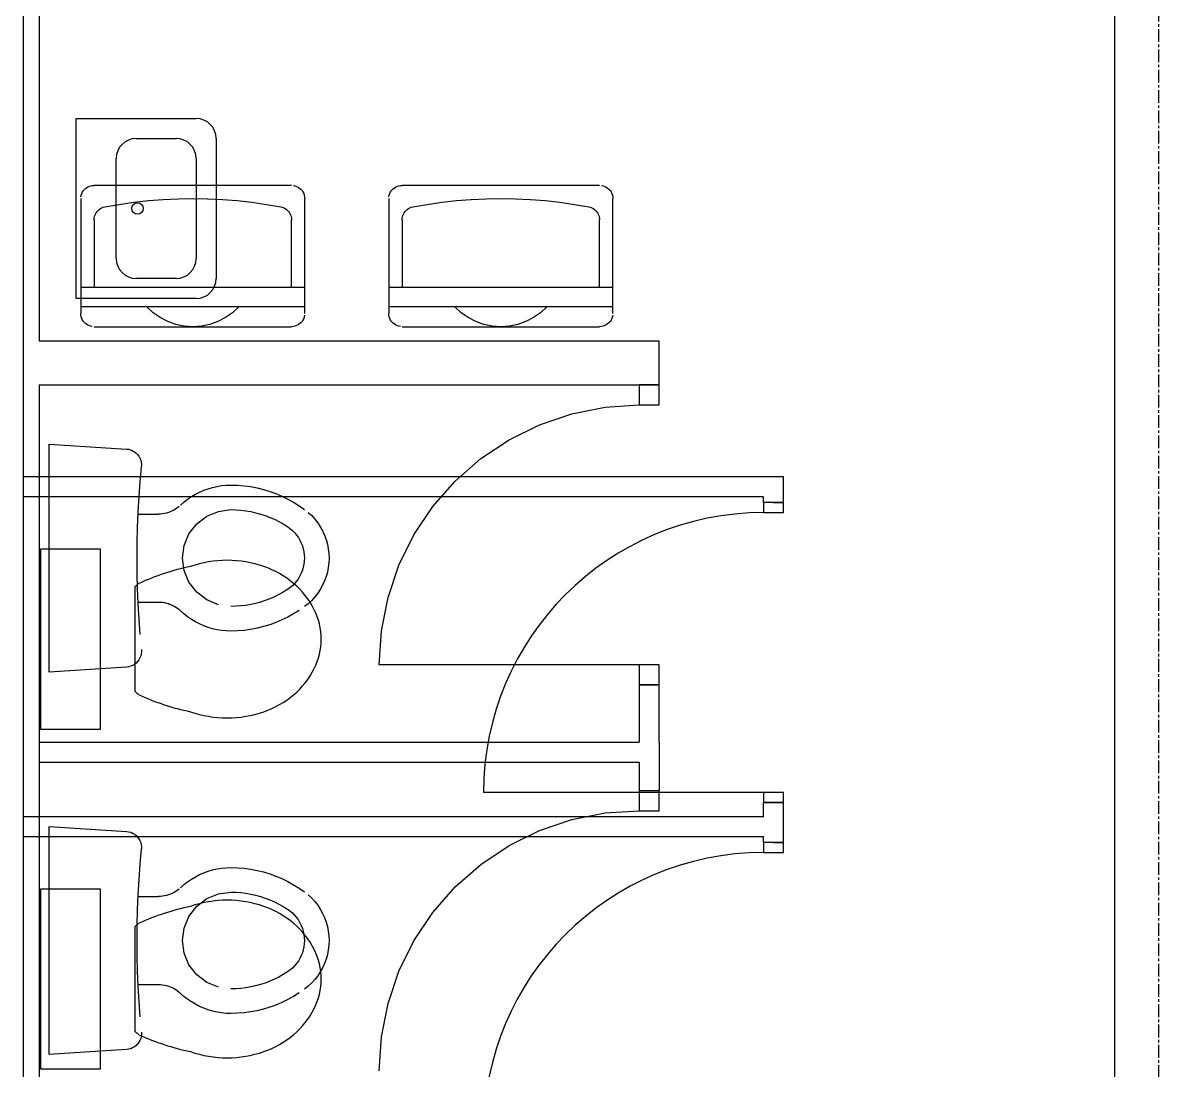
# Model space of a CAD drawing. Header units: millimetres. Extents: x -49883 to 71908, y -18440 to 67826.
# Drawn here: x -11373 to -8478, y -1797 to 820 of the extents above; entities that cross this region are included whole.
import ezdxf

# ---------------------------------------------------------------- set-up
doc = ezdxf.new("R2010")
doc.units = ezdxf.units.MM
doc.linetypes.add('PCENTRE', pattern=[50.8, 31.75, -6.35, 6.35, -6.35])
doc.linetypes.add('PCENTRE2', pattern=[28.575, 19.05, -3.175, 3.175, -3.175])
for name, color, linetype in [('Boundaries_and_building_grids', 140, 'PCENTRE2'), ('Fourth Floor - Doors Windows and Openings', 1, 'Continuous'), ('Fourth Floor - Multi-View Blocks', 7, 'Continuous'), ('Fourth Floor - Structural Members', 5, 'Continuous'), ('Fourth Floor - Walls', 3, 'Continuous'), ('Third Floor - Doors Windows and Openings', 1, 'Continuous'), ('Third Floor - Multi-View Blocks', 7, 'Continuous'), ('Third Floor - Structural Members', 5, 'Continuous'), ('Third Floor - Walls', 3, 'Continuous')]:
    doc.layers.add(name, color=color, linetype=linetype)

# ---------------------------------------------------------------- blocks, each defined once
blk = doc.blocks.new('wc8')
for p, q in [((-185.1, -186.2), (75.4, -186.2)), ((170.2, -272.3), (-279.8, -272.3)), ((-279.8, -272.3), (-279.8, -422.3)), ((170.2, -422.3), (170.2, -272.3)), ((-279.8, -422.3), (170.2, -422.3))]:
    blk.add_line(p, q)
for centre, radius, start, end in [((-38.3, 80), 203.3, 116.3082, 140.0439), ((-54.8, 113.4), 166, 90, 116.3082), ((-54.8, 113.4), 166, 63.6918, 90), ((-71.3, 80), 203.3, 39.9561, 63.6918), ((-12.5, 58.3), 237, 140.0439, 160.8619), ((-97.2, 58.3), 237, 19.1381, 39.9561), ((28.1, 44.2), 279.9, 160.8619, 180), ((-137.7, 44.2), 279.9, 0, 19.1381), ((28.1, 44.2), 279.9, 180, 199.1381), ((-137.7, 44.2), 279.9, 340.8619, 0), ((341.1, 70.8), 589.4, 191.5799, 204.7691), ((-450.7, 70.8), 589.4, 335.2309, 348.4201), ((-38.3, -45.6), 203.3, 219.9561, 223.7742), ((-71.3, -45.6), 203.3, 316.2258, 320.0439)]:
    blk.add_arc(centre, radius, start, end)
blk = doc.blocks.new('whb5')
for p, q in [((-225, 0), (225, 0)), ((-225, -300), (-225, 0)), ((225, 0), (225, -300)), ((-125, -100), (125, -100)), ((-175, -250), (-175, -150)), ((175, -150), (175, -250)), ((125, -300), (-125, -300)), ((175, -350), (-175, -350))]:
    blk.add_line(p, q)
blk.add_circle((0, -153.2), 14.3)
for centre, start, end in [((-125, -150), 90, 180), ((125, -150), 0, 90), ((-125, -250), 180, 270), ((125, -250), 270, 0), ((-175, -300), 180, 270), ((175, -300), 270, 0)]:
    blk.add_arc(centre, 50, start, end)

msp = doc.modelspace()

# ---------------------------------------------------------------- linework, layer by layer
at = {"layer": 'Boundaries_and_building_grids', "color": 140, "linetype": 'PCENTRE', "lineweight": -3}
msp.add_line((-8532.8, -11774.3), (-8532.8, 60107), dxfattribs=at)
at = {"layer": 'Fourth Floor - Doors Windows and Openings', "color": 1, "linetype": 'Continuous'}
msp.add_line((-9521.8, -1103.7, 13800), (-10221.8, -1103.7, 13800), dxfattribs=at)
at = {"layer": 'Fourth Floor - Doors Windows and Openings', "color": 1, "linetype": 'Continuous', "elevation": 13800}
for points in [[(-9521.8, -378.7), (-9521.8, -403.7), (-9471.8, -403.7), (-9471.8, -378.7), (-9521.8, -378.7)], [(-9521.8, -378.7), (-9521.8, -403.7), (-9471.8, -403.7), (-9471.8, -378.7), (-9521.8, -378.7)], [(-9521.8, -1103.7), (-9521.8, -1128.7), (-9471.8, -1128.7), (-9471.8, -1103.7), (-9521.8, -1103.7)], [(-9521.8, -1228.7), (-9521.8, -1253.7), (-9471.8, -1253.7), (-9471.8, -1228.7), (-9521.8, -1228.7)], [(-9521.8, -1228.7), (-9521.8, -1253.7), (-9471.8, -1253.7), (-9471.8, -1228.7), (-9521.8, -1228.7)]]:
    msp.add_lwpolyline(points, dxfattribs=at)
at = {"layer": 'Fourth Floor - Doors Windows and Openings', "color": 1, "linetype": 'Continuous'}
for centre in [(-9521.8, -1103.7, 13800), (-9521.8, -1953.7, 13800)]:
    msp.add_arc(centre, 700, 90, 180, dxfattribs=at)
at = {"layer": 'Fourth Floor - Structural Members', "color": 5, "linetype": 'Continuous', "lineweight": -3, "elevation": 13800}
msp.add_lwpolyline([(-8422.8, 1475.7), (-8422.8, -3084.3), (-8642.8, -3084.3), (-8642.8, 1475.7)], close=True, dxfattribs=at)
at = {"layer": 'Fourth Floor - Walls', "color": 3, "linetype": 'Continuous'}
msp.add_line((-11373.2, 2275.7, 13800), (-11372.8, -2224.3, 13800), dxfattribs=at)
at = {"layer": 'Fourth Floor - Walls', "color": 2, "linetype": 'Continuous'}
for p, q in [((-9471.8, -314.3, 13800), (-11372.8, -314.3, 13800)), ((-9471.8, -378.7, 13800), (-9471.8, -314.3, 13800)), ((-9521.8, -364.3, 13800), (-11372.8, -364.3, 13800)), ((-9521.8, -378.7, 13800), (-9521.8, -364.3, 13800)), ((-9471.8, -378.7, 13800), (-9521.8, -378.7, 13800)), ((-9496.7, -378.7, 13800), (-9471.8, -378.7, 13800)), ((-9521.7, -1164.3, 13800), (-9521.7, -1128.7, 13800)), ((-9471.7, -1128.7, 13800), (-9521.7, -1128.7, 13800)), ((-9496.6, -1128.7, 13800), (-9471.7, -1128.7, 13800)), ((-9471.7, -1249.9, 13800), (-9471.7, -1128.7, 13800)), ((-9471.8, -1228.7, 13800), (-9471.8, -1156.6, 13800)), ((-9521.7, -1164.3, 13800), (-11372.8, -1164.3, 13800)), ((-9521.8, -1214.3, 13800), (-11372.8, -1214.3, 13800)), ((-9521.8, -1228.7, 13800), (-9521.8, -1214.3, 13800)), ((-9471.8, -1228.7, 13800), (-9521.8, -1228.7, 13800)), ((-9496.7, -1228.7, 13800), (-9471.8, -1228.7, 13800))]:
    msp.add_line(p, q, dxfattribs=at)
at = {"layer": 'Third Floor - Doors Windows and Openings'}
for p, q in [((-10001, -156.4, 10350), (-9917.6, -139.8, 10350)), ((-9917.6, -139.8, 10350), (-9832.8, -134.3, 10350)), ((-10081.5, -183.8, 10350), (-10001, -156.4, 10350)), ((-10157.8, -221.4, 10350), (-10081.5, -183.8, 10350)), ((-10228.5, -268.6, 10350), (-10157.8, -221.4, 10350)), ((-10292.4, -324.7, 10350), (-10228.5, -268.6, 10350)), ((-10348.5, -388.6, 10350), (-10292.4, -324.7, 10350)), ((-10395.7, -459.3, 10350), (-10348.5, -388.6, 10350)), ((-10433.3, -535.5, 10350), (-10395.7, -459.3, 10350)), ((-10460.7, -616, 10350), (-10433.3, -535.5, 10350)), ((-10477.2, -699.4, 10350), (-10460.7, -616, 10350)), ((-10482.8, -784.3, 10350), (-10477.2, -699.4, 10350)), ((-10001, -1171.4, 10350), (-9917.6, -1154.8, 10350)), ((-9917.6, -1154.8, 10350), (-9832.8, -1149.3, 10350)), ((-10081.5, -1198.8, 10350), (-10001, -1171.4, 10350)), ((-10157.8, -1236.4, 10350), (-10081.5, -1198.8, 10350)), ((-10228.5, -1283.6, 10350), (-10157.8, -1236.4, 10350)), ((-10292.4, -1339.7, 10350), (-10228.5, -1283.6, 10350)), ((-10348.5, -1403.6, 10350), (-10292.4, -1339.7, 10350)), ((-10395.7, -1474.3, 10350), (-10348.5, -1403.6, 10350)), ((-10433.3, -1550.5, 10350), (-10395.7, -1474.3, 10350)), ((-10460.7, -1631, 10350), (-10433.3, -1550.5, 10350)), ((-10477.2, -1714.4, 10350), (-10460.7, -1631, 10350)), ((-10482.8, -1799.3, 10350), (-10477.2, -1714.4, 10350))]:
    msp.add_line(p, q, dxfattribs=at)
at = {"layer": 'Third Floor - Doors Windows and Openings', "linetype": 'Continuous'}
msp.add_line((-9832.8, -784.3, 10350), (-10482.8, -784.3, 10350), dxfattribs=at)
at = {"layer": 'Third Floor - Doors Windows and Openings', "linetype": 'Continuous', "elevation": 10350}
for points in [[(-9782.8, -134.3), (-9782.8, -84.3), (-9832.8, -84.3), (-9832.8, -134.3), (-9782.8, -134.3)], [(-9782.8, -834.3), (-9782.8, -784.3), (-9832.8, -784.3), (-9832.8, -834.3), (-9782.8, -834.3)], [(-9782.8, -1149.3), (-9782.8, -1099.3), (-9832.8, -1099.3), (-9832.8, -1149.3), (-9782.8, -1149.3)]]:
    msp.add_lwpolyline(points, dxfattribs=at)
at = {"layer": 'Third Floor - Multi-View Blocks'}
for p, q in [((-11219.2, 404.9, 10350), (-11216, 407.8, 10350)), ((-11216, 407.8, 10350), (-11212.4, 410.2, 10350)), ((-11212.4, 410.2, 10350), (-11208.5, 412.1, 10350)), ((-11208.5, 412.1, 10350), (-11204.5, 413.5, 10350)), ((-11204.5, 413.5, 10350), (-11200.2, 414.3, 10350)), ((-11200.2, 414.3, 10350), (-11195.9, 414.6, 10350)), ((-10697.5, 414.3, 10350), (-10693.3, 413.5, 10350)), ((-10693.3, 413.5, 10350), (-10689.2, 412.1, 10350)), ((-10689.2, 412.1, 10350), (-10685.3, 410.2, 10350)), ((-10685.3, 410.2, 10350), (-10681.8, 407.8, 10350)), ((-10681.8, 407.8, 10350), (-10678.5, 404.9, 10350)), ((-10448.8, 404.9, 10350), (-10445.6, 407.8, 10350)), ((-10445.6, 407.8, 10350), (-10442, 410.2, 10350)), ((-10442, 410.2, 10350), (-10438.2, 412.1, 10350)), ((-10438.2, 412.1, 10350), (-10434.1, 413.5, 10350)), ((-10434.1, 413.5, 10350), (-10429.8, 414.3, 10350)), ((-10429.8, 414.3, 10350), (-10425.5, 414.6, 10350)), ((-9927.1, 414.3, 10350), (-9922.9, 413.5, 10350)), ((-9922.9, 413.5, 10350), (-9918.8, 412.1, 10350)), ((-9918.8, 412.1, 10350), (-9915, 410.2, 10350)), ((-9915, 410.2, 10350), (-9911.4, 407.8, 10350)), ((-9911.4, 407.8, 10350), (-9908.1, 404.9, 10350)), ((-11228.6, 385.9, 10350), (-11227.7, 390.2, 10350)), ((-11227.7, 390.2, 10350), (-11226.4, 394.2, 10350)), ((-11226.4, 394.2, 10350), (-11224.5, 398.1, 10350)), ((-11224.5, 398.1, 10350), (-11222.1, 401.7, 10350)), ((-11222.1, 401.7, 10350), (-11219.2, 404.9, 10350)), ((-11096.2, 372.3, 10350), (-11059.5, 376.4, 10350)), ((-11059.5, 376.4, 10350), (-11022.7, 379.3, 10350)), ((-11022.7, 379.3, 10350), (-10985.8, 381.1, 10350)), ((-10985.8, 381.1, 10350), (-10948.9, 381.6, 10350)), ((-10948.9, 381.6, 10350), (-10911.9, 381.1, 10350)), ((-10911.9, 381.1, 10350), (-10875, 379.3, 10350)), ((-10875, 379.3, 10350), (-10838.2, 376.4, 10350)), ((-10838.2, 376.4, 10350), (-10801.5, 372.3, 10350)), ((-10678.5, 404.9, 10350), (-10675.7, 401.7, 10350)), ((-10675.7, 401.7, 10350), (-10673.3, 398.1, 10350)), ((-10673.3, 398.1, 10350), (-10671.4, 394.2, 10350)), ((-10671.4, 394.2, 10350), (-10670, 390.2, 10350)), ((-10670, 390.2, 10350), (-10669.2, 385.9, 10350)), ((-10669.2, 385.9, 10350), (-10668.9, 381.6, 10350)), ((-10458.2, 385.9, 10350), (-10457.4, 390.2, 10350)), ((-10457.4, 390.2, 10350), (-10456, 394.2, 10350)), ((-10456, 394.2, 10350), (-10454.1, 398.1, 10350)), ((-10454.1, 398.1, 10350), (-10451.7, 401.7, 10350)), ((-10451.7, 401.7, 10350), (-10448.8, 404.9, 10350)), ((-10325.9, 372.3, 10350), (-10289.1, 376.4, 10350)), ((-10289.1, 376.4, 10350), (-10252.3, 379.3, 10350)), ((-10252.3, 379.3, 10350), (-10215.4, 381.1, 10350)), ((-10215.4, 381.1, 10350), (-10178.5, 381.6, 10350)), ((-10178.5, 381.6, 10350), (-10141.6, 381.1, 10350)), ((-10141.6, 381.1, 10350), (-10104.7, 379.3, 10350)), ((-10104.7, 379.3, 10350), (-10067.8, 376.4, 10350)), ((-10067.8, 376.4, 10350), (-10031.1, 372.3, 10350)), ((-9908.1, 404.9, 10350), (-9905.3, 401.7, 10350)), ((-9905.3, 401.7, 10350), (-9902.9, 398.1, 10350)), ((-9902.9, 398.1, 10350), (-9901, 394.2, 10350)), ((-9901, 394.2, 10350), (-9899.6, 390.2, 10350)), ((-9899.6, 390.2, 10350), (-9898.8, 385.9, 10350)), ((-9898.8, 385.9, 10350), (-9898.5, 381.6, 10350)), ((-11190.6, 346.3, 10350), (-11188.4, 349.4, 10350)), ((-11188.4, 349.4, 10350), (-11185.8, 352.1, 10350)), ((-11185.8, 352.1, 10350), (-11182.9, 354.6, 10350)), ((-11182.9, 354.6, 10350), (-11179.8, 356.7, 10350)), ((-11179.8, 356.7, 10350), (-11176.4, 358.5, 10350)), ((-11176.4, 358.5, 10350), (-11172.9, 359.8, 10350)), ((-11172.9, 359.8, 10350), (-11169.2, 360.7, 10350)), ((-11169.2, 360.7, 10350), (-11132.8, 367.1, 10350)), ((-11132.8, 367.1, 10350), (-11096.2, 372.3, 10350)), ((-10801.5, 372.3, 10350), (-10764.9, 367.1, 10350)), ((-10764.9, 367.1, 10350), (-10728.6, 360.7, 10350)), ((-10728.6, 360.7, 10350), (-10724.9, 359.8, 10350)), ((-10724.9, 359.8, 10350), (-10721.3, 358.5, 10350)), ((-10721.3, 358.5, 10350), (-10718, 356.7, 10350)), ((-10718, 356.7, 10350), (-10714.8, 354.6, 10350)), ((-10714.8, 354.6, 10350), (-10711.9, 352.1, 10350)), ((-10711.9, 352.1, 10350), (-10709.4, 349.4, 10350)), ((-10709.4, 349.4, 10350), (-10707.1, 346.3, 10350)), ((-10420.2, 346.3, 10350), (-10418, 349.4, 10350)), ((-10418, 349.4, 10350), (-10415.4, 352.1, 10350)), ((-10415.4, 352.1, 10350), (-10412.5, 354.6, 10350)), ((-10412.5, 354.6, 10350), (-10409.4, 356.7, 10350)), ((-10409.4, 356.7, 10350), (-10406, 358.5, 10350)), ((-10406, 358.5, 10350), (-10402.5, 359.8, 10350)), ((-10402.5, 359.8, 10350), (-10398.8, 360.7, 10350)), ((-10398.8, 360.7, 10350), (-10362.4, 367.1, 10350)), ((-10362.4, 367.1, 10350), (-10325.9, 372.3, 10350)), ((-10031.1, 372.3, 10350), (-9994.6, 367.1, 10350)), ((-9994.6, 367.1, 10350), (-9958.2, 360.7, 10350)), ((-9958.2, 360.7, 10350), (-9954.5, 359.8, 10350)), ((-9954.5, 359.8, 10350), (-9951, 358.5, 10350)), ((-9951, 358.5, 10350), (-9947.6, 356.7, 10350)), ((-9947.6, 356.7, 10350), (-9944.4, 354.6, 10350)), ((-9944.4, 354.6, 10350), (-9941.6, 352.1, 10350)), ((-9941.6, 352.1, 10350), (-9939, 349.4, 10350)), ((-9939, 349.4, 10350), (-9936.7, 346.3, 10350)), ((-11195.9, 328.4, 10350), (-11195.7, 332.2, 10350)), ((-11195.7, 332.2, 10350), (-11195.1, 335.9, 10350)), ((-11195.1, 335.9, 10350), (-11194, 339.5, 10350)), ((-11194, 339.5, 10350), (-11192.5, 343, 10350)), ((-11192.5, 343, 10350), (-11190.6, 346.3, 10350)), ((-10707.1, 346.3, 10350), (-10705.2, 343, 10350)), ((-10705.2, 343, 10350), (-10703.8, 339.5, 10350)), ((-10703.8, 339.5, 10350), (-10702.7, 335.9, 10350)), ((-10702.7, 335.9, 10350), (-10702, 332.2, 10350)), ((-10702, 332.2, 10350), (-10701.8, 328.4, 10350)), ((-10425.5, 328.4, 10350), (-10425.3, 332.2, 10350)), ((-10425.3, 332.2, 10350), (-10424.7, 335.9, 10350)), ((-10424.7, 335.9, 10350), (-10423.6, 339.5, 10350)), ((-10423.6, 339.5, 10350), (-10422.1, 343, 10350)), ((-10422.1, 343, 10350), (-10420.2, 346.3, 10350)), ((-9936.7, 346.3, 10350), (-9934.9, 343, 10350)), ((-9934.9, 343, 10350), (-9933.4, 339.5, 10350)), ((-9933.4, 339.5, 10350), (-9932.3, 335.9, 10350)), ((-9932.3, 335.9, 10350), (-9931.6, 332.2, 10350)), ((-9931.6, 332.2, 10350), (-9931.4, 328.4, 10350)), ((-11228.6, 89.9, 10350), (-11228.9, 94.2, 10350)), ((-11227.7, 85.7, 10350), (-11228.6, 89.9, 10350)), ((-11048.3, 96.1, 10350), (-11064.2, 110.7, 10350)), ((-11030.7, 83.9, 10350), (-11048.3, 96.1, 10350)), ((-10849.4, 96.1, 10350), (-10867, 83.9, 10350)), ((-10833.6, 110.7, 10350), (-10849.4, 96.1, 10350)), ((-10669.2, 89.9, 10350), (-10670, 85.7, 10350)), ((-10458.2, 89.9, 10350), (-10458.5, 94.2, 10350)), ((-10457.4, 85.7, 10350), (-10458.2, 89.9, 10350)), ((-10278, 96.1, 10350), (-10293.8, 110.7, 10350)), ((-10260.3, 83.9, 10350), (-10278, 96.1, 10350)), ((-10079, 96.1, 10350), (-10096.6, 83.9, 10350)), ((-10063.2, 110.7, 10350), (-10079, 96.1, 10350)), ((-9898.8, 89.9, 10350), (-9899.6, 85.7, 10350)), ((-11226.4, 81.6, 10350), (-11227.7, 85.7, 10350)), ((-11224.5, 77.7, 10350), (-11226.4, 81.6, 10350)), ((-11222.1, 74.1, 10350), (-11224.5, 77.7, 10350)), ((-11219.2, 70.9, 10350), (-11222.1, 74.1, 10350)), ((-11216, 68.1, 10350), (-11219.2, 70.9, 10350)), ((-11212.4, 65.7, 10350), (-11216, 68.1, 10350)), ((-11208.5, 63.8, 10350), (-11212.4, 65.7, 10350)), ((-11204.5, 62.4, 10350), (-11208.5, 63.8, 10350)), ((-11200.2, 61.5, 10350), (-11204.5, 62.4, 10350)), ((-11011.6, 74.1, 10350), (-11030.7, 83.9, 10350)), ((-10991.3, 67, 10350), (-11011.6, 74.1, 10350)), ((-10970.3, 62.7, 10350), (-10991.3, 67, 10350)), ((-10948.9, 61.2, 10350), (-10970.3, 62.7, 10350)), ((-10927.4, 62.7, 10350), (-10948.9, 61.2, 10350)), ((-10906.4, 67, 10350), (-10927.4, 62.7, 10350)), ((-10886.2, 74.1, 10350), (-10906.4, 67, 10350)), ((-10867, 83.9, 10350), (-10886.2, 74.1, 10350)), ((-10697.5, 61.5, 10350), (-10701.8, 61.2, 10350)), ((-10693.3, 62.4, 10350), (-10697.5, 61.5, 10350)), ((-10689.2, 63.8, 10350), (-10693.3, 62.4, 10350)), ((-10685.3, 65.7, 10350), (-10689.2, 63.8, 10350)), ((-10681.8, 68.1, 10350), (-10685.3, 65.7, 10350)), ((-10678.5, 70.9, 10350), (-10681.8, 68.1, 10350)), ((-10675.7, 74.1, 10350), (-10678.5, 70.9, 10350)), ((-10673.3, 77.7, 10350), (-10675.7, 74.1, 10350)), ((-10671.4, 81.6, 10350), (-10673.3, 77.7, 10350)), ((-10670, 85.7, 10350), (-10671.4, 81.6, 10350)), ((-10456, 81.6, 10350), (-10457.4, 85.7, 10350)), ((-10454.1, 77.7, 10350), (-10456, 81.6, 10350)), ((-10451.7, 74.1, 10350), (-10454.1, 77.7, 10350)), ((-10448.8, 70.9, 10350), (-10451.7, 74.1, 10350)), ((-10445.6, 68.1, 10350), (-10448.8, 70.9, 10350)), ((-10442, 65.7, 10350), (-10445.6, 68.1, 10350)), ((-10438.2, 63.8, 10350), (-10442, 65.7, 10350)), ((-10434.1, 62.4, 10350), (-10438.2, 63.8, 10350)), ((-10429.8, 61.5, 10350), (-10434.1, 62.4, 10350)), ((-10241.2, 74.1, 10350), (-10260.3, 83.9, 10350)), ((-10220.9, 67, 10350), (-10241.2, 74.1, 10350)), ((-10199.9, 62.7, 10350), (-10220.9, 67, 10350)), ((-10178.5, 61.2, 10350), (-10199.9, 62.7, 10350)), ((-10157.1, 62.7, 10350), (-10178.5, 61.2, 10350)), ((-10136, 67, 10350), (-10157.1, 62.7, 10350)), ((-10115.8, 74.1, 10350), (-10136, 67, 10350)), ((-10096.6, 83.9, 10350), (-10115.8, 74.1, 10350)), ((-9927.1, 61.5, 10350), (-9931.4, 61.2, 10350)), ((-9922.9, 62.4, 10350), (-9927.1, 61.5, 10350)), ((-9918.8, 63.8, 10350), (-9922.9, 62.4, 10350)), ((-9915, 65.7, 10350), (-9918.8, 63.8, 10350)), ((-9911.4, 68.1, 10350), (-9915, 65.7, 10350)), ((-9908.1, 70.9, 10350), (-9911.4, 68.1, 10350)), ((-9905.3, 74.1, 10350), (-9908.1, 70.9, 10350)), ((-9902.9, 77.7, 10350), (-9905.3, 74.1, 10350)), ((-9901, 81.6, 10350), (-9902.9, 77.7, 10350)), ((-9899.6, 85.7, 10350), (-9901, 81.6, 10350)), ((-11114.7, -244.7, 10350), (-11109.4, -245.4, 10350)), ((-11109.4, -245.4, 10350), (-11104.2, -246.8, 10350)), ((-11104.2, -246.8, 10350), (-11099.3, -248.8, 10350)), ((-11099.3, -248.8, 10350), (-11094.7, -251.5, 10350)), ((-11094.7, -251.5, 10350), (-11090.5, -254.8, 10350)), ((-11090.5, -254.8, 10350), (-11086.8, -258.6, 10350)), ((-11086.8, -258.6, 10350), (-11083.6, -262.9, 10350)), ((-11083.6, -262.9, 10350), (-11081, -267.6, 10350)), ((-11081, -267.6, 10350), (-11079.1, -272.6, 10350)), ((-11080.7, -326.4, 10350), (-11077.4, -288.4, 10350)), ((-11079.1, -272.6, 10350), (-11077.8, -277.7, 10350)), ((-11077.8, -277.7, 10350), (-11077.2, -283, 10350)), ((-11077.2, -283, 10350), (-11077.4, -288.4, 10350)), ((-11083.4, -364.6, 10350), (-11080.7, -326.4, 10350)), ((-10921.5, -347.9, 10350), (-10910.6, -343.9, 10350)), ((-10910.6, -343.9, 10350), (-10899.5, -340.7, 10350)), ((-10899.5, -340.7, 10350), (-10888.2, -338.1, 10350)), ((-10888.2, -338.1, 10350), (-10876.8, -336.3, 10350)), ((-10876.8, -336.3, 10350), (-10865.2, -335.2, 10350)), ((-10865.2, -335.2, 10350), (-10853.7, -334.8, 10350)), ((-10853.7, -334.8, 10350), (-10837.2, -335.3, 10350)), ((-10837.2, -335.3, 10350), (-10820.8, -336.6, 10350)), ((-10820.8, -336.6, 10350), (-10804.5, -338.8, 10350)), ((-10804.5, -338.8, 10350), (-10788.3, -341.8, 10350)), ((-10788.3, -341.8, 10350), (-10772.3, -345.7, 10350)), ((-10772.3, -345.7, 10350), (-10756.5, -350.5, 10350)), ((-11085.5, -402.7, 10350), (-11083.4, -364.6, 10350)), ((-10971, -377.5, 10350), (-10961.9, -370.4, 10350)), ((-10961.9, -370.4, 10350), (-10952.3, -363.8, 10350)), ((-10952.3, -363.8, 10350), (-10942.4, -357.9, 10350)), ((-10942.4, -357.9, 10350), (-10932.1, -352.5, 10350)), ((-10932.1, -352.5, 10350), (-10921.5, -347.9, 10350)), ((-10756.5, -350.5, 10350), (-10741, -356.1, 10350)), ((-10741, -356.1, 10350), (-10725.9, -362.5, 10350)), ((-10725.9, -362.5, 10350), (-10711.1, -369.7, 10350)), ((-10711.1, -369.7, 10350), (-10696.7, -377.7, 10350)), ((-11087, -440.9, 10350), (-11085.5, -402.7, 10350)), ((-11014.7, -404.8, 10350), (-11019.7, -405.9, 10350)), ((-11009.8, -403.3, 10350), (-11014.7, -404.8, 10350)), ((-11005.1, -401.6, 10350), (-11009.8, -403.3, 10350)), ((-11000.4, -399.6, 10350), (-11005.1, -401.6, 10350)), ((-10995.9, -397.2, 10350), (-11000.4, -399.6, 10350)), ((-10991.6, -394.6, 10350), (-10995.9, -397.2, 10350)), ((-10987.4, -391.8, 10350), (-10991.6, -394.6, 10350)), ((-10983.4, -388.6, 10350), (-10987.4, -391.8, 10350)), ((-10979.6, -385.2, 10350), (-10971, -377.5, 10350)), ((-10914.2, -412.5, 10350), (-10885, -400.5, 10350)), ((-10885, -400.5, 10350), (-10853.7, -396.3, 10350)), ((-10853.7, -396.3, 10350), (-10841.2, -396.6, 10350)), ((-10841.2, -396.6, 10350), (-10828.7, -397.5, 10350)), ((-10828.7, -397.5, 10350), (-10816.3, -399.1, 10350)), ((-10816.3, -399.1, 10350), (-10804, -401.2, 10350)), ((-10804, -401.2, 10350), (-10791.8, -403.9, 10350)), ((-10791.8, -403.9, 10350), (-10779.8, -407.2, 10350)), ((-10696.7, -377.7, 10350), (-10682.7, -386.4, 10350)), ((-10682.7, -386.4, 10350), (-10669.2, -395.9, 10350)), ((-10660.1, -403.3, 10350), (-10651.5, -411.3, 10350)), ((-11029.7, -407.2, 10350), (-11034.8, -407.3, 10350)), ((-11024.7, -406.7, 10350), (-11029.7, -407.2, 10350)), ((-11019.7, -405.9, 10350), (-11024.7, -406.7, 10350)), ((-10958.5, -456.8, 10350), (-10939.2, -431.8, 10350)), ((-10939.2, -431.8, 10350), (-10914.2, -412.5, 10350)), ((-10779.8, -407.2, 10350), (-10767.9, -411, 10350)), ((-10767.9, -411, 10350), (-10756.2, -415.5, 10350)), ((-10756.2, -415.5, 10350), (-10744.8, -420.5, 10350)), ((-10744.8, -420.5, 10350), (-10733.6, -426, 10350)), ((-10733.6, -426, 10350), (-10722.7, -432.1, 10350)), ((-10722.7, -432.1, 10350), (-10712.1, -438.7, 10350)), ((-10651.5, -411.3, 10350), (-10643.6, -420, 10350)), ((-10643.6, -420, 10350), (-10636.4, -429.3, 10350)), ((-10636.4, -429.3, 10350), (-10630, -439.1, 10350)), ((-11087.9, -479.1, 10350), (-11087, -440.9, 10350)), ((-10970.6, -486, 10350), (-10958.5, -456.8, 10350)), ((-10712.1, -438.7, 10350), (-10705.8, -443.3, 10350)), ((-10705.8, -443.3, 10350), (-10699.9, -448.3, 10350)), ((-10699.9, -448.3, 10350), (-10694.4, -453.8, 10350)), ((-10694.4, -453.8, 10350), (-10689.4, -459.7, 10350)), ((-10689.4, -459.7, 10350), (-10684.9, -466, 10350)), ((-10630, -439.1, 10350), (-10624.3, -449.4, 10350)), ((-10624.3, -449.4, 10350), (-10619.4, -460.1, 10350)), ((-10619.4, -460.1, 10350), (-10615.4, -471.1, 10350)), ((-11088.2, -517.3, 10350), (-11087.9, -479.1, 10350)), ((-10974.7, -517.3, 10350), (-10970.6, -486, 10350)), ((-10684.9, -466, 10350), (-10680.9, -472.7, 10350)), ((-10680.9, -472.7, 10350), (-10677.5, -479.7, 10350)), ((-10677.5, -479.7, 10350), (-10674.7, -486.9, 10350)), ((-10674.7, -486.9, 10350), (-10672.5, -494.3, 10350)), ((-10615.4, -471.1, 10350), (-10612.3, -482.4, 10350)), ((-10612.3, -482.4, 10350), (-10610, -493.9, 10350)), ((-11087.9, -555.6, 10350), (-11088.2, -517.3, 10350)), ((-10970.6, -548.7, 10350), (-10974.7, -517.3, 10350)), ((-10672.5, -494.3, 10350), (-10670.9, -501.9, 10350)), ((-10670.9, -501.9, 10350), (-10670, -509.6, 10350)), ((-10670, -509.6, 10350), (-10669.7, -517.3, 10350)), ((-10669.7, -517.3, 10350), (-10670, -525.1, 10350)), ((-10610, -493.9, 10350), (-10608.6, -505.6, 10350)), ((-10608.6, -505.6, 10350), (-10608.2, -517.3, 10350)), ((-10608.2, -517.3, 10350), (-10608.6, -529.1, 10350)), ((-10958.5, -577.8, 10350), (-10970.6, -548.7, 10350)), ((-10674.7, -547.8, 10350), (-10677.5, -555, 10350)), ((-10672.5, -540.4, 10350), (-10674.7, -547.8, 10350)), ((-10670.9, -532.8, 10350), (-10672.5, -540.4, 10350)), ((-10670, -525.1, 10350), (-10670.9, -532.8, 10350)), ((-10610, -540.7, 10350), (-10612.3, -552.3, 10350)), ((-10608.6, -529.1, 10350), (-10610, -540.7, 10350)), ((-11087, -593.8, 10350), (-11087.9, -555.6, 10350)), ((-10939.2, -602.9, 10350), (-10958.5, -577.8, 10350)), ((-10689.4, -575, 10350), (-10694.4, -580.9, 10350)), ((-10684.9, -568.7, 10350), (-10689.4, -575, 10350)), ((-10680.9, -562, 10350), (-10684.9, -568.7, 10350)), ((-10677.5, -555, 10350), (-10680.9, -562, 10350)), ((-10619.4, -574.6, 10350), (-10624.3, -585.3, 10350)), ((-10615.4, -563.6, 10350), (-10619.4, -574.6, 10350)), ((-10612.3, -552.3, 10350), (-10615.4, -563.6, 10350)), ((-11085.5, -632, 10350), (-11087, -593.8, 10350)), ((-10914.2, -622.1, 10350), (-10939.2, -602.9, 10350)), ((-10722.7, -602.6, 10350), (-10733.6, -608.6, 10350)), ((-10712.1, -595.9, 10350), (-10722.7, -602.6, 10350)), ((-10705.8, -591.4, 10350), (-10712.1, -595.9, 10350)), ((-10699.9, -586.4, 10350), (-10705.8, -591.4, 10350)), ((-10694.4, -580.9, 10350), (-10699.9, -586.4, 10350)), ((-10636.4, -605.4, 10350), (-10643.6, -614.7, 10350)), ((-10630, -595.6, 10350), (-10636.4, -605.4, 10350)), ((-10624.3, -585.3, 10350), (-10630, -595.6, 10350)), ((-11083.4, -670.1, 10350), (-11085.5, -632, 10350)), ((-11034.8, -627.3, 10350), (-11029.7, -627.5, 10350)), ((-11029.7, -627.5, 10350), (-11024.7, -628, 10350)), ((-11024.7, -628, 10350), (-11019.7, -628.8, 10350)), ((-11019.7, -628.8, 10350), (-11014.7, -629.9, 10350)), ((-11014.7, -629.9, 10350), (-11009.8, -631.3, 10350)), ((-11009.8, -631.3, 10350), (-11005.1, -633.1, 10350)), ((-11005.1, -633.1, 10350), (-11000.4, -635.1, 10350)), ((-11000.4, -635.1, 10350), (-10995.9, -637.4, 10350)), ((-10885, -634.2, 10350), (-10914.2, -622.1, 10350)), ((-10816.3, -635.6, 10350), (-10828.7, -637.1, 10350)), ((-10804, -633.5, 10350), (-10816.3, -635.6, 10350)), ((-10791.8, -630.8, 10350), (-10804, -633.5, 10350)), ((-10779.8, -627.5, 10350), (-10791.8, -630.8, 10350)), ((-10767.9, -623.6, 10350), (-10779.8, -627.5, 10350)), ((-10756.2, -619.2, 10350), (-10767.9, -623.6, 10350)), ((-10744.8, -614.2, 10350), (-10756.2, -619.2, 10350)), ((-10733.6, -608.6, 10350), (-10744.8, -614.2, 10350)), ((-10660.1, -631.4, 10350), (-10669.2, -638.8, 10350)), ((-10651.5, -623.4, 10350), (-10660.1, -631.4, 10350)), ((-10643.6, -614.7, 10350), (-10651.5, -623.4, 10350)), ((-10995.9, -637.4, 10350), (-10991.6, -640, 10350)), ((-10991.6, -640, 10350), (-10987.4, -642.9, 10350)), ((-10987.4, -642.9, 10350), (-10983.4, -646, 10350)), ((-10983.4, -646, 10350), (-10979.6, -649.4, 10350)), ((-10971, -657.2, 10350), (-10979.6, -649.4, 10350)), ((-10961.9, -664.3, 10350), (-10971, -657.2, 10350)), ((-10952.3, -670.9, 10350), (-10961.9, -664.3, 10350)), ((-10841.2, -638, 10350), (-10853.7, -638.3, 10350)), ((-10828.7, -637.1, 10350), (-10841.2, -638, 10350)), ((-10711.1, -665, 10350), (-10725.9, -672.2, 10350)), ((-10696.7, -657, 10350), (-10711.1, -665, 10350)), ((-10682.7, -648.3, 10350), (-10696.7, -657, 10350)), ((-11080.7, -708.2, 10350), (-11083.4, -670.1, 10350)), ((-10942.4, -676.8, 10350), (-10952.3, -670.9, 10350)), ((-10932.1, -682.1, 10350), (-10942.4, -676.8, 10350)), ((-10921.5, -686.8, 10350), (-10932.1, -682.1, 10350)), ((-10910.6, -690.7, 10350), (-10921.5, -686.8, 10350)), ((-10899.5, -694, 10350), (-10910.6, -690.7, 10350)), ((-10888.2, -696.5, 10350), (-10899.5, -694, 10350)), ((-10788.3, -692.8, 10350), (-10804.5, -695.9, 10350)), ((-10772.3, -688.9, 10350), (-10788.3, -692.8, 10350)), ((-10756.5, -684.2, 10350), (-10772.3, -688.9, 10350)), ((-10741, -678.6, 10350), (-10756.5, -684.2, 10350)), ((-10725.9, -672.2, 10350), (-10741, -678.6, 10350)), ((-10876.8, -698.4, 10350), (-10888.2, -696.5, 10350)), ((-10865.2, -699.5, 10350), (-10876.8, -698.4, 10350)), ((-10853.7, -699.8, 10350), (-10865.2, -699.5, 10350)), ((-10837.2, -699.4, 10350), (-10853.7, -699.8, 10350)), ((-10820.8, -698.1, 10350), (-10837.2, -699.4, 10350)), ((-10804.5, -695.9, 10350), (-10820.8, -698.1, 10350)), ((-11077.2, -751.6, 10350), (-11077.8, -756.9, 10350)), ((-11077.4, -746.3, 10350), (-11077.2, -751.6, 10350)), ((-11090.5, -779.9, 10350), (-11094.7, -783.1, 10350)), ((-11086.8, -776, 10350), (-11090.5, -779.9, 10350)), ((-11083.6, -771.8, 10350), (-11086.8, -776, 10350)), ((-11081, -767.1, 10350), (-11083.6, -771.8, 10350)), ((-11079.1, -762.1, 10350), (-11081, -767.1, 10350)), ((-11077.8, -756.9, 10350), (-11079.1, -762.1, 10350)), ((-11109.4, -789.3, 10350), (-11114.7, -790, 10350)), ((-11104.2, -787.9, 10350), (-11109.4, -789.3, 10350)), ((-11099.3, -785.8, 10350), (-11104.2, -787.9, 10350)), ((-11094.7, -783.1, 10350), (-11099.3, -785.8, 10350)), ((-11114.7, -1201.1, 10350), (-11109.4, -1201.8, 10350)), ((-11109.4, -1201.8, 10350), (-11104.2, -1203.2, 10350)), ((-11104.2, -1203.2, 10350), (-11099.3, -1205.3, 10350)), ((-11099.3, -1205.3, 10350), (-11094.7, -1208, 10350)), ((-11094.7, -1208, 10350), (-11090.5, -1211.3, 10350)), ((-11090.5, -1211.3, 10350), (-11086.8, -1215.1, 10350)), ((-11086.8, -1215.1, 10350), (-11083.6, -1219.4, 10350)), ((-11083.6, -1219.4, 10350), (-11081, -1224, 10350)), ((-11081, -1224, 10350), (-11079.1, -1229, 10350)), ((-11080.7, -1282.9, 10350), (-11077.4, -1244.8, 10350)), ((-11079.1, -1229, 10350), (-11077.8, -1234.2, 10350)), ((-11077.8, -1234.2, 10350), (-11077.2, -1239.5, 10350)), ((-11077.2, -1239.5, 10350), (-11077.4, -1244.8, 10350)), ((-11083.4, -1321, 10350), (-11080.7, -1282.9, 10350)), ((-10921.5, -1304.3, 10350), (-10910.6, -1300.4, 10350)), ((-10910.6, -1300.4, 10350), (-10899.5, -1297.1, 10350)), ((-10899.5, -1297.1, 10350), (-10888.2, -1294.6, 10350)), ((-10888.2, -1294.6, 10350), (-10876.8, -1292.7, 10350)), ((-10876.8, -1292.7, 10350), (-10865.2, -1291.6, 10350)), ((-10865.2, -1291.6, 10350), (-10853.7, -1291.3, 10350)), ((-10853.7, -1291.3, 10350), (-10837.2, -1291.7, 10350)), ((-10837.2, -1291.7, 10350), (-10820.8, -1293, 10350)), ((-10820.8, -1293, 10350), (-10804.5, -1295.2, 10350)), ((-10804.5, -1295.2, 10350), (-10788.3, -1298.3, 10350)), ((-10788.3, -1298.3, 10350), (-10772.3, -1302.2, 10350)), ((-10772.3, -1302.2, 10350), (-10756.5, -1306.9, 10350)), ((-11085.5, -1359.2, 10350), (-11083.4, -1321, 10350)), ((-10971, -1334, 10350), (-10961.9, -1326.8, 10350)), ((-10961.9, -1326.8, 10350), (-10952.3, -1320.2, 10350)), ((-10952.3, -1320.2, 10350), (-10942.4, -1314.3, 10350)), ((-10942.4, -1314.3, 10350), (-10932.1, -1309, 10350)), ((-10932.1, -1309, 10350), (-10921.5, -1304.3, 10350)), ((-10756.5, -1306.9, 10350), (-10741, -1312.5, 10350)), ((-10741, -1312.5, 10350), (-10725.9, -1318.9, 10350)), ((-10725.9, -1318.9, 10350), (-10711.1, -1326.1, 10350)), ((-10711.1, -1326.1, 10350), (-10696.7, -1334.1, 10350)), ((-11087, -1397.3, 10350), (-11085.5, -1359.2, 10350)), ((-11009.8, -1359.8, 10350), (-11014.7, -1361.2, 10350)), ((-11005.1, -1358, 10350), (-11009.8, -1359.8, 10350)), ((-11000.4, -1356, 10350), (-11005.1, -1358, 10350)), ((-10995.9, -1353.7, 10350), (-11000.4, -1356, 10350)), ((-10991.6, -1351.1, 10350), (-10995.9, -1353.7, 10350)), ((-10987.4, -1348.2, 10350), (-10991.6, -1351.1, 10350)), ((-10983.4, -1345.1, 10350), (-10987.4, -1348.2, 10350)), ((-10979.6, -1341.7, 10350), (-10971, -1334, 10350)), ((-10914.2, -1369, 10350), (-10885, -1356.9, 10350)), ((-10885, -1356.9, 10350), (-10853.7, -1352.8, 10350)), ((-10853.7, -1352.8, 10350), (-10841.2, -1353.1, 10350)), ((-10841.2, -1353.1, 10350), (-10828.7, -1354, 10350)), ((-10828.7, -1354, 10350), (-10816.3, -1355.5, 10350)), ((-10816.3, -1355.5, 10350), (-10804, -1357.6, 10350)), ((-10804, -1357.6, 10350), (-10791.8, -1360.3, 10350)), ((-10791.8, -1360.3, 10350), (-10779.8, -1363.6, 10350)), ((-10696.7, -1334.1, 10350), (-10682.7, -1342.9, 10350)), ((-10682.7, -1342.9, 10350), (-10669.2, -1352.3, 10350)), ((-10660.1, -1359.7, 10350), (-10651.5, -1367.7, 10350)), ((-11029.7, -1363.6, 10350), (-11034.8, -1363.8, 10350)), ((-11024.7, -1363.1, 10350), (-11029.7, -1363.6, 10350)), ((-11019.7, -1362.3, 10350), (-11024.7, -1363.1, 10350)), ((-11014.7, -1361.2, 10350), (-11019.7, -1362.3, 10350)), ((-10958.5, -1413.3, 10350), (-10939.2, -1388.2, 10350)), ((-10939.2, -1388.2, 10350), (-10914.2, -1369, 10350)), ((-10779.8, -1363.6, 10350), (-10767.9, -1367.5, 10350)), ((-10767.9, -1367.5, 10350), (-10756.2, -1371.9, 10350)), ((-10756.2, -1371.9, 10350), (-10744.8, -1376.9, 10350)), ((-10744.8, -1376.9, 10350), (-10733.6, -1382.5, 10350)), ((-10733.6, -1382.5, 10350), (-10722.7, -1388.6, 10350)), ((-10722.7, -1388.6, 10350), (-10712.1, -1395.2, 10350)), ((-10651.5, -1367.7, 10350), (-10643.6, -1376.4, 10350)), ((-10643.6, -1376.4, 10350), (-10636.4, -1385.7, 10350)), ((-10636.4, -1385.7, 10350), (-10630, -1395.5, 10350)), ((-11087.9, -1435.6, 10350), (-11087, -1397.3, 10350)), ((-10970.6, -1442.5, 10350), (-10958.5, -1413.3, 10350)), ((-10712.1, -1395.2, 10350), (-10705.8, -1399.7, 10350)), ((-10705.8, -1399.7, 10350), (-10699.9, -1404.7, 10350)), ((-10699.9, -1404.7, 10350), (-10694.4, -1410.2, 10350)), ((-10694.4, -1410.2, 10350), (-10689.4, -1416.1, 10350)), ((-10689.4, -1416.1, 10350), (-10684.9, -1422.5, 10350)), ((-10630, -1395.5, 10350), (-10624.3, -1405.8, 10350)), ((-10624.3, -1405.8, 10350), (-10619.4, -1416.5, 10350)), ((-10619.4, -1416.5, 10350), (-10615.4, -1427.5, 10350)), ((-11088.2, -1473.8, 10350), (-11087.9, -1435.6, 10350)), ((-10974.7, -1473.8, 10350), (-10970.6, -1442.5, 10350)), ((-10684.9, -1422.5, 10350), (-10680.9, -1429.1, 10350)), ((-10680.9, -1429.1, 10350), (-10677.5, -1436.1, 10350)), ((-10677.5, -1436.1, 10350), (-10674.7, -1443.3, 10350)), ((-10674.7, -1443.3, 10350), (-10672.5, -1450.7, 10350)), ((-10615.4, -1427.5, 10350), (-10612.3, -1438.8, 10350)), ((-10612.3, -1438.8, 10350), (-10610, -1450.4, 10350)), ((-11087.9, -1512, 10350), (-11088.2, -1473.8, 10350)), ((-10970.6, -1505.1, 10350), (-10974.7, -1473.8, 10350)), ((-10672.5, -1450.7, 10350), (-10670.9, -1458.3, 10350)), ((-10670.9, -1458.3, 10350), (-10670, -1466, 10350)), ((-10670, -1466, 10350), (-10669.7, -1473.8, 10350)), ((-10669.7, -1473.8, 10350), (-10670, -1481.5, 10350)), ((-10610, -1450.4, 10350), (-10608.6, -1462, 10350)), ((-10608.6, -1462, 10350), (-10608.2, -1473.8, 10350)), ((-10608.2, -1473.8, 10350), (-10608.6, -1485.5, 10350)), ((-10958.5, -1534.3, 10350), (-10970.6, -1505.1, 10350)), ((-10674.7, -1504.2, 10350), (-10677.5, -1511.5, 10350)), ((-10672.5, -1496.8, 10350), (-10674.7, -1504.2, 10350)), ((-10670.9, -1489.2, 10350), (-10672.5, -1496.8, 10350)), ((-10670, -1481.5, 10350), (-10670.9, -1489.2, 10350)), ((-10610, -1497.2, 10350), (-10612.3, -1508.7, 10350)), ((-10608.6, -1485.5, 10350), (-10610, -1497.2, 10350)), ((-11087, -1550.2, 10350), (-11087.9, -1512, 10350)), ((-10939.2, -1559.3, 10350), (-10958.5, -1534.3, 10350)), ((-10689.4, -1531.4, 10350), (-10694.4, -1537.3, 10350)), ((-10684.9, -1525.1, 10350), (-10689.4, -1531.4, 10350)), ((-10680.9, -1518.4, 10350), (-10684.9, -1525.1, 10350)), ((-10677.5, -1511.5, 10350), (-10680.9, -1518.4, 10350)), ((-10619.4, -1531, 10350), (-10624.3, -1541.7, 10350)), ((-10615.4, -1520, 10350), (-10619.4, -1531, 10350)), ((-10612.3, -1508.7, 10350), (-10615.4, -1520, 10350)), ((-11085.5, -1588.4, 10350), (-11087, -1550.2, 10350)), ((-10914.2, -1578.6, 10350), (-10939.2, -1559.3, 10350)), ((-10722.7, -1559, 10350), (-10733.6, -1565.1, 10350)), ((-10712.1, -1552.4, 10350), (-10722.7, -1559, 10350)), ((-10705.8, -1547.9, 10350), (-10712.1, -1552.4, 10350)), ((-10699.9, -1542.8, 10350), (-10705.8, -1547.9, 10350)), ((-10694.4, -1537.3, 10350), (-10699.9, -1542.8, 10350)), ((-10636.4, -1561.8, 10350), (-10643.6, -1571.1, 10350)), ((-10630, -1552, 10350), (-10636.4, -1561.8, 10350)), ((-10624.3, -1541.7, 10350), (-10630, -1552, 10350)), ((-11083.4, -1626.5, 10350), (-11085.5, -1588.4, 10350)), ((-11034.8, -1583.8, 10350), (-11029.7, -1583.9, 10350)), ((-11029.7, -1583.9, 10350), (-11024.7, -1584.4, 10350)), ((-11024.7, -1584.4, 10350), (-11019.7, -1585.2, 10350)), ((-11019.7, -1585.2, 10350), (-11014.7, -1586.3, 10350)), ((-11014.7, -1586.3, 10350), (-11009.8, -1587.8, 10350)), ((-11009.8, -1587.8, 10350), (-11005.1, -1589.5, 10350)), ((-11005.1, -1589.5, 10350), (-11000.4, -1591.5, 10350)), ((-11000.4, -1591.5, 10350), (-10995.9, -1593.9, 10350)), ((-10885, -1590.7, 10350), (-10914.2, -1578.6, 10350)), ((-10816.3, -1592.1, 10350), (-10828.7, -1593.6, 10350)), ((-10804, -1589.9, 10350), (-10816.3, -1592.1, 10350)), ((-10791.8, -1587.2, 10350), (-10804, -1589.9, 10350)), ((-10779.8, -1583.9, 10350), (-10791.8, -1587.2, 10350)), ((-10767.9, -1580.1, 10350), (-10779.8, -1583.9, 10350)), ((-10756.2, -1575.6, 10350), (-10767.9, -1580.1, 10350)), ((-10744.8, -1570.6, 10350), (-10756.2, -1575.6, 10350)), ((-10733.6, -1565.1, 10350), (-10744.8, -1570.6, 10350)), ((-10660.1, -1587.9, 10350), (-10669.2, -1595.2, 10350)), ((-10651.5, -1579.8, 10350), (-10660.1, -1587.9, 10350)), ((-10643.6, -1571.1, 10350), (-10651.5, -1579.8, 10350)), ((-10995.9, -1593.9, 10350), (-10991.6, -1596.5, 10350)), ((-10991.6, -1596.5, 10350), (-10987.4, -1599.3, 10350)), ((-10987.4, -1599.3, 10350), (-10983.4, -1602.5, 10350)), ((-10983.4, -1602.5, 10350), (-10979.6, -1605.9, 10350)), ((-10971, -1613.6, 10350), (-10979.6, -1605.9, 10350)), ((-10961.9, -1620.7, 10350), (-10971, -1613.6, 10350)), ((-10952.3, -1627.3, 10350), (-10961.9, -1620.7, 10350)), ((-10841.2, -1594.5, 10350), (-10853.7, -1594.8, 10350)), ((-10828.7, -1593.6, 10350), (-10841.2, -1594.5, 10350)), ((-10696.7, -1613.4, 10350), (-10711.1, -1621.4, 10350)), ((-10682.7, -1604.7, 10350), (-10696.7, -1613.4, 10350)), ((-11080.7, -1664.7, 10350), (-11083.4, -1626.5, 10350)), ((-10942.4, -1633.3, 10350), (-10952.3, -1627.3, 10350)), ((-10932.1, -1638.6, 10350), (-10942.4, -1633.3, 10350)), ((-10921.5, -1643.2, 10350), (-10932.1, -1638.6, 10350)), ((-10910.6, -1647.2, 10350), (-10921.5, -1643.2, 10350)), ((-10899.5, -1650.4, 10350), (-10910.6, -1647.2, 10350)), ((-10788.3, -1649.3, 10350), (-10804.5, -1652.3, 10350)), ((-10772.3, -1645.4, 10350), (-10788.3, -1649.3, 10350)), ((-10756.5, -1640.6, 10350), (-10772.3, -1645.4, 10350)), ((-10741, -1635, 10350), (-10756.5, -1640.6, 10350)), ((-10725.9, -1628.6, 10350), (-10741, -1635, 10350)), ((-10711.1, -1621.4, 10350), (-10725.9, -1628.6, 10350)), ((-10888.2, -1653, 10350), (-10899.5, -1650.4, 10350)), ((-10876.8, -1654.8, 10350), (-10888.2, -1653, 10350)), ((-10865.2, -1655.9, 10350), (-10876.8, -1654.8, 10350)), ((-10853.7, -1656.3, 10350), (-10865.2, -1655.9, 10350)), ((-10837.2, -1655.8, 10350), (-10853.7, -1656.3, 10350)), ((-10820.8, -1654.5, 10350), (-10837.2, -1655.8, 10350)), ((-10804.5, -1652.3, 10350), (-10820.8, -1654.5, 10350)), ((-11077.2, -1708.1, 10350), (-11077.8, -1713.4, 10350)), ((-11077.4, -1702.7, 10350), (-11077.2, -1708.1, 10350)), ((-11090.5, -1736.3, 10350), (-11094.7, -1739.6, 10350)), ((-11086.8, -1732.5, 10350), (-11090.5, -1736.3, 10350)), ((-11083.6, -1728.2, 10350), (-11086.8, -1732.5, 10350)), ((-11081, -1723.5, 10350), (-11083.6, -1728.2, 10350)), ((-11079.1, -1718.6, 10350), (-11081, -1723.5, 10350)), ((-11077.8, -1713.4, 10350), (-11079.1, -1718.6, 10350)), ((-11109.4, -1745.7, 10350), (-11114.7, -1746.4, 10350)), ((-11104.2, -1744.3, 10350), (-11109.4, -1745.7, 10350)), ((-11099.3, -1742.3, 10350), (-11104.2, -1744.3, 10350)), ((-11094.7, -1739.6, 10350), (-11099.3, -1742.3, 10350))]:
    msp.add_line(p, q, dxfattribs=at)
at = {"layer": 'Third Floor - Multi-View Blocks', "linetype": 'Continuous'}
for p, q in [((-10701.8, 414.6, 10350), (-11195.9, 414.6, 10350)), ((-9931.4, 414.6, 10350), (-10425.5, 414.6, 10350)), ((-11228.9, 381.6, 10350), (-11228.9, 94.2, 10350)), ((-10668.9, 94.2, 10350), (-10668.9, 381.6, 10350)), ((-10458.5, 381.6, 10350), (-10458.5, 94.2, 10350)), ((-9898.5, 94.2, 10350), (-9898.5, 381.6, 10350)), ((-11195.9, 328.4, 10350), (-11195.9, 160.1, 10350)), ((-10701.8, 160.1, 10350), (-10701.8, 328.4, 10350)), ((-10425.5, 328.4, 10350), (-10425.5, 160.1, 10350)), ((-9931.4, 160.1, 10350), (-9931.4, 328.4, 10350)), ((-11228.9, 160.1, 10350), (-10668.9, 160.1, 10350)), ((-10458.5, 160.1, 10350), (-9898.5, 160.1, 10350)), ((-10668.9, 110.7, 10350), (-11228.9, 110.7, 10350)), ((-9898.5, 110.7, 10350), (-10458.5, 110.7, 10350)), ((-11195.9, 61.2, 10350), (-10701.8, 61.2, 10350)), ((-10425.5, 61.2, 10350), (-9931.4, 61.2, 10350)), ((-11308.2, -232.3, 10350), (-11114.7, -244.7, 10350)), ((-11085.7, -407.3, 10350), (-11034.8, -407.3, 10350)), ((-11085.7, -627.3, 10350), (-11034.8, -627.3, 10350)), ((-11308.2, -1188.8, 10350), (-11114.7, -1201.1, 10350)), ((-11085.7, -1363.8, 10350), (-11034.8, -1363.8, 10350)), ((-11085.7, -1583.8, 10350), (-11034.8, -1583.8, 10350))]:
    msp.add_line(p, q, dxfattribs=at)
at = {"layer": 'Third Floor - Multi-View Blocks', "linetype": 'Continuous', "elevation": 10350}
for points in [[(-11114.7, -790), (-11308.2, -802.3), (-11308.2, -232.3)], [(-11114.7, -1746.4), (-11308.2, -1758.8), (-11308.2, -1188.8)]]:
    msp.add_lwpolyline(points, dxfattribs=at)
at = {"layer": 'Third Floor - Structural Members', "color": 5, "linetype": 'Continuous', "elevation": 10350}
msp.add_lwpolyline([(-8642.8, 1425.7), (-8422.8, 1425.7), (-8422.8, -3084.3), (-8642.8, -3084.3)], close=True, dxfattribs=at)
at = {"layer": 'Third Floor - Walls', "color": 3, "linetype": 'Continuous'}
for p, q in [((-11332.8, 2275.7, 10350), (-11332.8, 25.7, 10350)), ((-11332.8, 25.7, 10350), (-9782.8, 25.7, 10350)), ((-9782.8, -84.3, 10350), (-9782.8, 25.7, 10350)), ((-11332.8, -84.3, 10350), (-9782.8, -84.3, 10350)), ((-11332.8, -84.3, 10350), (-11332.8, -2224.3, 10350)), ((-11332.8, -977.6, 10350), (-11332.8, -1027.6, 10350))]:
    msp.add_line(p, q, dxfattribs=at)
at = {"layer": 'Third Floor - Walls', "color": 2, "linetype": 'Continuous'}
for p, q in [((-9782.8, -834.3, 10350), (-9832.8, -834.3, 10350)), ((-9832.8, -834.3, 10350), (-9832.8, -977.6, 10350)), ((-9782.8, -977.6, 10350), (-9782.8, -834.3, 10350)), ((-11332.8, -977.6, 10350), (-9832.8, -977.6, 10350)), ((-9782.8, -977.6, 10350), (-9782.8, -1027.6, 10350)), ((-11332.8, -1027.6, 10350), (-9832.8, -1027.6, 10350)), ((-9832.8, -1027.6, 10350), (-9832.8, -1099.3, 10350)), ((-9782.8, -1027.6, 10350), (-9782.8, -1099.3, 10350)), ((-9782.8, -1099.3, 10350), (-9832.8, -1099.3, 10350))]:
    msp.add_line(p, q, dxfattribs=at)

# ---------------------------------------------------------------- block references
at = {"layer": 'Fourth Floor - Multi-View Blocks', "color": 1, "linetype": 'Continuous'}
for name, p, rotation in [('whb5', (-11240.5, 356.8, 13800), 90), ('wc8', (-10907.3, -774.8, 13800), 270), ('wc8', (-10907.3, -1624.8, 13800), 270)]:
    msp.add_blockref(name, p, dxfattribs=dict(at, rotation=rotation))

doc.saveas('drawing.dxf')
